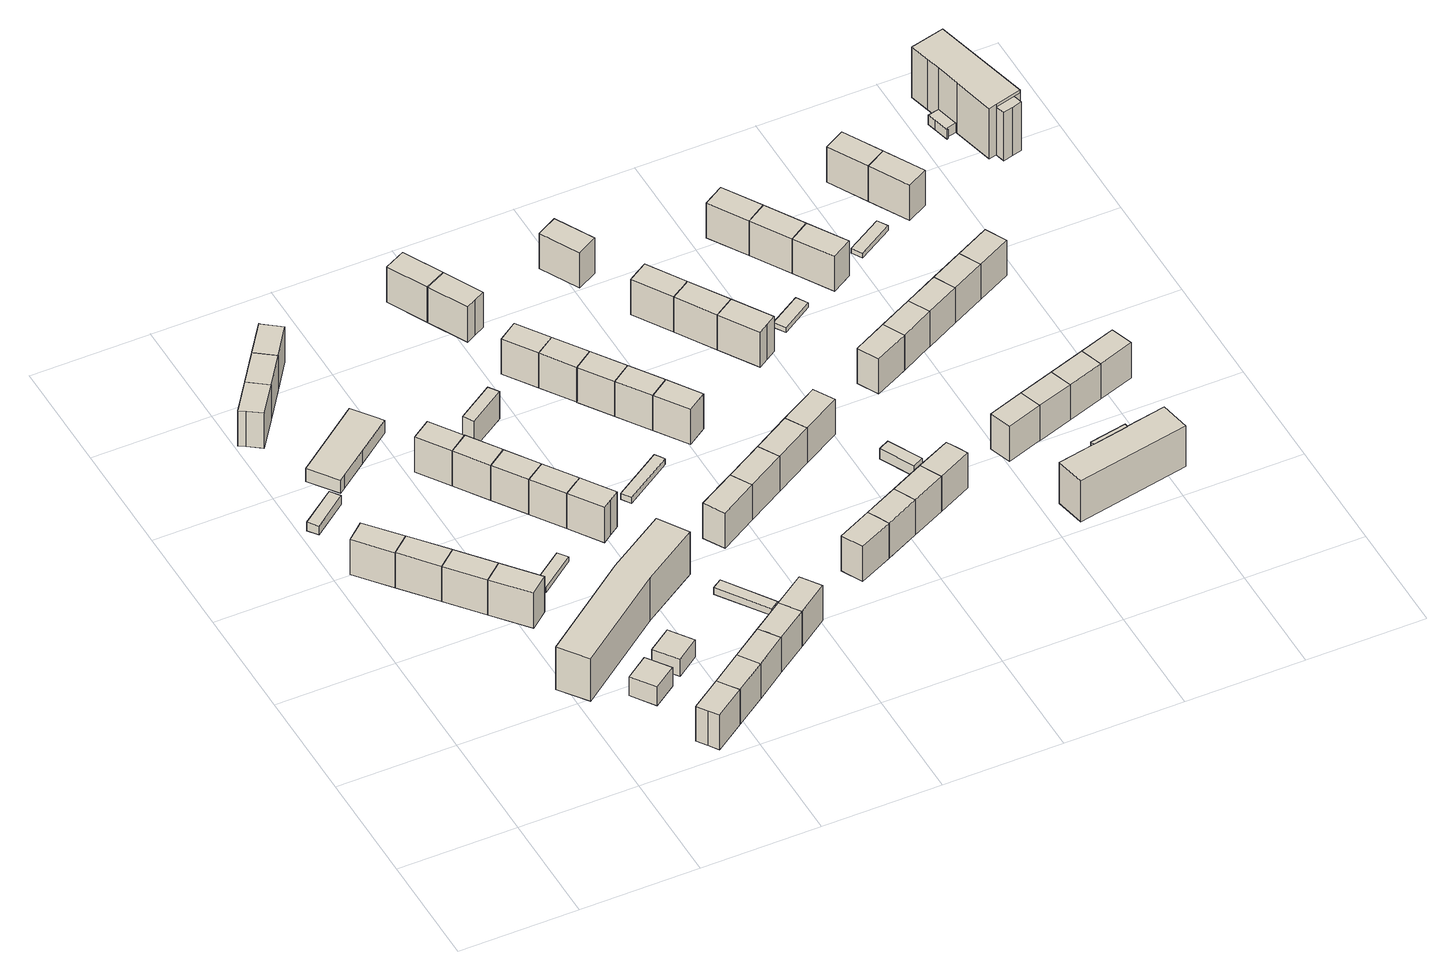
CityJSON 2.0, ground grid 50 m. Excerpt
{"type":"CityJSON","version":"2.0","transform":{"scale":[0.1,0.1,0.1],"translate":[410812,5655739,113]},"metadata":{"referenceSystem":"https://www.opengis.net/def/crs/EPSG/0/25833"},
"CityObjects":{
"building1":{"type":"Building","attributes":{"Dachtyp_tdc":"tdcGableRoof","Gemeindeschluessel":14612000,"Dachneigung":37.13,"QualitaetDacherkennung":77,"Geometrietyp2DReferenz":"3000","measuredHeight":19.55,"function":"31001_9998","roofType":"3100"},"geometry":[{"type":"Solid","lod":"1","boundaries":[[[[0,1,2,3]],[[4,5,6,7]],[[3,5,4,0]],[[2,6,5,3]],[[1,7,6,2]],[[0,4,7,1]]]]}]},
"building2":{"type":"Building","attributes":{"Dachtyp_tdc":"tdcGableRoof","Gemeindeschluessel":14612000,"Dachneigung":52.35,"QualitaetDacherkennung":3,"Geometrietyp2DReferenz":"3000","measuredHeight":6.33,"function":"31001_2463","roofType":"3100"},"geometry":[{"type":"Solid","lod":"1","boundaries":[[[[8,9,10,11]],[[12,13,14,15]],[[11,13,12,8]],[[10,14,13,11]],[[9,15,14,10]],[[8,12,15,9]]]]}]},
"building3":{"type":"Building","attributes":{"Dachtyp_tdc":"tdcGableRoof","Gemeindeschluessel":14612000,"Dachneigung":36.98,"QualitaetDacherkennung":80,"Geometrietyp2DReferenz":"3000","measuredHeight":19.54,"function":"31001_9998","roofType":"3100"},"geometry":[{"type":"Solid","lod":"1","boundaries":[[[[16,17,18,19]],[[5,20,21,6]],[[19,20,5,16]],[[18,21,20,19]],[[17,6,21,18]],[[16,5,6,17]]]]}]},
"building4":{"type":"Building","attributes":{"Dachtyp_tdc":"tdcGableRoof","Gemeindeschluessel":14612000,"Dachneigung":36.96,"QualitaetDacherkennung":81,"Geometrietyp2DReferenz":"3000","measuredHeight":19.48,"function":"31001_9998","roofType":"3100"},"geometry":[{"type":"Solid","lod":"1","boundaries":[[[[22,23,19,18]],[[24,21,20,25]],[[18,21,24,22]],[[19,20,21,18]],[[23,25,20,19]],[[22,24,25,23]]]]}]},
"building5":{"type":"Building","attributes":{"Dachtyp_tdc":"tdcFreeFormRoof","Gemeindeschluessel":14612000,"Dachneigung":37.53,"QualitaetDacherkennung":76,"Geometrietyp2DReferenz":"3000","measuredHeight":19.54,"function":"31001_9998","roofType":"5000"},"geometry":[{"type":"Solid","lod":"1","boundaries":[[[[26,27,28,29,30]],[[31,32,33,34,35]],[[30,32,31,26]],[[29,33,32,30]],[[28,34,33,29]],[[27,35,34,28]],[[26,31,35,27]]]]}]},
"building6":{"type":"Building","attributes":{"Dachtyp_tdc":"tdcGableRoof","Gemeindeschluessel":14612000,"Dachneigung":36.91,"QualitaetDacherkennung":77,"Geometrietyp2DReferenz":"3000","measuredHeight":19.53,"function":"31001_9998","roofType":"3100"},"geometry":[{"type":"Solid","lod":"1","boundaries":[[[[23,22,36,37]],[[25,38,39,24]],[[37,38,25,23]],[[36,39,38,37]],[[22,24,39,36]],[[23,25,24,22]]]]}]},
"building7":{"type":"Building","attributes":{"Dachtyp_tdc":"tdcPolyFlatRoof","Gemeindeschluessel":14612000,"Dachneigung":0,"QualitaetDacherkennung":41,"Geometrietyp2DReferenz":"3000","measuredHeight":9.38,"function":"31001_9998","roofType":"1000"},"geometry":[{"type":"Solid","lod":"1","boundaries":[[[[40,41,42,43]],[[44,45,46,47]],[[43,45,44,40]],[[42,46,45,43]],[[41,47,46,42]],[[40,44,47,41]]]]}]},
"building8":{"type":"Building","attributes":{"Dachtyp_tdc":"tdcFreeFormRoof","Gemeindeschluessel":14612000,"Dachneigung":36.93,"QualitaetDacherkennung":65,"Geometrietyp2DReferenz":"3000","measuredHeight":19.46,"function":"31001_9998","roofType":"5000"},"geometry":[{"type":"Solid","lod":"1","boundaries":[[[[48,49,50,51,52,53]],[[54,55,56,57,58,59]],[[53,55,54,48]],[[52,56,55,53]],[[51,57,56,52]],[[50,58,57,51]],[[49,59,58,50]],[[48,54,59,49]]]]}]},
"building9":{"type":"Building","attributes":{"Dachtyp_tdc":"tdcGableRoof","Gemeindeschluessel":14612000,"Dachneigung":37.36,"QualitaetDacherkennung":77,"Geometrietyp2DReferenz":"3000","measuredHeight":19.52,"function":"31001_9998","roofType":"3100"},"geometry":[{"type":"Solid","lod":"1","boundaries":[[[[28,27,60,61]],[[34,62,63,35]],[[61,62,34,28]],[[60,63,62,61]],[[27,35,63,60]],[[28,34,35,27]]]]}]},
"building10":{"type":"Building","attributes":{"Dachtyp_tdc":"tdcPolyFlatRoof","Gemeindeschluessel":14612000,"Dachneigung":0,"QualitaetDacherkennung":58,"Geometrietyp2DReferenz":"3000","measuredHeight":6.45,"function":"31001_9998","roofType":"1000"},"geometry":[{"type":"Solid","lod":"1","boundaries":[[[[64,65,66,67,68,69,70]],[[71,72,73,74,75,76,77]],[[70,72,71,64]],[[69,73,72,70]],[[68,74,73,69]],[[67,75,74,68]],[[66,76,75,67]],[[65,77,76,66]],[[64,71,77,65]]]]}]},
"building11":{"type":"Building","attributes":{"Dachtyp_tdc":"tdcPolyFlatRoof","Gemeindeschluessel":14612000,"Dachneigung":0,"QualitaetDacherkennung":62,"Geometrietyp2DReferenz":"3000","measuredHeight":21.21,"function":"31001_9998","roofType":"1000"},"geometry":[{"type":"Solid","lod":"1","boundaries":[[[[78,79,80,81,82,83]],[[84,85,86,87,88,89]],[[83,85,84,78]],[[82,86,85,83]],[[81,87,86,82]],[[80,88,87,81]],[[79,89,88,80]],[[78,84,89,79]]]]}]},
"building12":{"type":"Building","attributes":{"Dachtyp_tdc":"tdcFreeFormRoof","Gemeindeschluessel":14612000,"Dachneigung":37.12,"QualitaetDacherkennung":77,"Geometrietyp2DReferenz":"3000","measuredHeight":19.5,"function":"31001_9998","roofType":"5000"},"geometry":[{"type":"Solid","lod":"1","boundaries":[[[[61,60,90,91,92]],[[62,93,94,95,63]],[[92,93,62,61]],[[91,94,93,92]],[[90,95,94,91]],[[60,63,95,90]],[[61,62,63,60]]]]}]},
"building13":{"type":"Building","attributes":{"Dachtyp_tdc":"tdcHipAndGableRoof","Gemeindeschluessel":14612000,"Dachneigung":68.01,"QualitaetDacherkennung":11,"Geometrietyp2DReferenz":"3000","measuredHeight":4.58,"function":"31001_2463","roofType":"5000"},"geometry":[{"type":"Solid","lod":"1","boundaries":[[[[96,97,98,99]],[[100,101,102,103]],[[99,101,100,96]],[[98,102,101,99]],[[97,103,102,98]],[[96,100,103,97]]]]}]},
"building14":{"type":"Building","attributes":{"Dachtyp_tdc":"tdcFreeFormRoof","Gemeindeschluessel":14612000,"Dachneigung":37.29,"QualitaetDacherkennung":72,"Geometrietyp2DReferenz":"3000","measuredHeight":19.49,"function":"31001_9998","roofType":"5000"},"geometry":[{"type":"Solid","lod":"1","boundaries":[[[[53,52,51,104,105,106]],[[107,108,109,110,111,112]],[[106,108,107,53]],[[105,109,108,106]],[[104,110,109,105]],[[51,111,110,104]],[[52,112,111,51]],[[53,107,112,52]]]]}]},
"building15":{"type":"Building","attributes":{"Dachtyp_tdc":"tdcCutGableRoof","Gemeindeschluessel":14612000,"Dachneigung":0.644,"QualitaetDacherkennung":45,"Geometrietyp2DReferenz":"3000","measuredHeight":9.47,"function":"31001_9998","roofType":"9999"},"geometry":[{"type":"Solid","lod":"1","boundaries":[[[[113,114,115,116]],[[117,118,119,120]],[[116,118,117,113]],[[115,119,118,116]],[[114,120,119,115]],[[113,117,120,114]]]]}]},
"building16":{"type":"Building","attributes":{"Dachtyp_tdc":"tdcGableRoof","Gemeindeschluessel":14612000,"Dachneigung":36.56,"QualitaetDacherkennung":78,"Geometrietyp2DReferenz":"3000","measuredHeight":19.4,"function":"31001_9998","roofType":"3100"},"geometry":[{"type":"Solid","lod":"1","boundaries":[[[[121,122,123,124]],[[125,126,127,128]],[[124,126,125,121]],[[123,127,126,124]],[[122,128,127,123]],[[121,125,128,122]]]]}]},
"building17":{"type":"Building","attributes":{"Dachtyp_tdc":"tdcGableRoof","Gemeindeschluessel":14612000,"Dachneigung":36.56,"QualitaetDacherkennung":82,"Geometrietyp2DReferenz":"3000","measuredHeight":19.43,"function":"31001_9998","roofType":"3100"},"geometry":[{"type":"Solid","lod":"1","boundaries":[[[[129,130,131,132]],[[133,127,126,134]],[[132,127,133,129]],[[131,126,127,132]],[[130,134,126,131]],[[129,133,134,130]]]]}]},
"building18":{"type":"Building","attributes":{"Dachtyp_tdc":"tdcFreeFormRoof","Gemeindeschluessel":14612000,"Dachneigung":37.07,"QualitaetDacherkennung":71,"Geometrietyp2DReferenz":"3000","measuredHeight":19.51,"function":"31001_9998","roofType":"5000"},"geometry":[{"type":"Solid","lod":"1","boundaries":[[[[106,105,104,135,136,137]],[[108,138,139,140,110,109]],[[137,138,108,106]],[[136,139,138,137]],[[135,140,139,136]],[[104,110,140,135]],[[105,109,110,104]],[[106,108,109,105]]]]}]},
"building19":{"type":"Building","attributes":{"Dachtyp_tdc":"tdcGableRoof","Gemeindeschluessel":14612000,"Dachneigung":36.52,"QualitaetDacherkennung":82,"Geometrietyp2DReferenz":"3000","measuredHeight":19.41,"function":"31001_9998","roofType":"3100"},"geometry":[{"type":"Solid","lod":"1","boundaries":[[[[141,142,143,144]],[[134,145,146,133]],[[144,145,134,141]],[[143,146,145,144]],[[142,133,146,143]],[[141,134,133,142]]]]}]},
"building20":{"type":"Building","attributes":{"Dachtyp_tdc":"tdcFreeFormRoof","Gemeindeschluessel":14612000,"Dachneigung":36.38,"QualitaetDacherkennung":82,"Geometrietyp2DReferenz":"3000","measuredHeight":19.41,"function":"31001_9998","roofType":"5000"},"geometry":[{"type":"Solid","lod":"1","boundaries":[[[[143,147,148,149,144]],[[150,151,152,153,154]],[[144,151,150,143]],[[149,152,151,144]],[[148,153,152,149]],[[147,154,153,148]],[[143,150,154,147]]]]}]},
"building21":{"type":"Building","attributes":{"Dachtyp_tdc":"tdcFreeFormRoof","Gemeindeschluessel":14612000,"Dachneigung":36.28,"QualitaetDacherkennung":77,"Geometrietyp2DReferenz":"3000","measuredHeight":19.39,"function":"31001_9998","roofType":"5000"},"geometry":[{"type":"Solid","lod":"1","boundaries":[[[[147,155,156,157,149,148]],[[154,153,152,158,159,160]],[[148,153,154,147]],[[149,152,153,148]],[[157,158,152,149]],[[156,159,158,157]],[[155,160,159,156]],[[147,154,160,155]]]]}]},
"building22":{"type":"Building","attributes":{"Dachtyp_tdc":"tdcGableRoof","Gemeindeschluessel":14612000,"Dachneigung":36.97,"QualitaetDacherkennung":70,"Geometrietyp2DReferenz":"3000","measuredHeight":19.5,"function":"31001_9998","roofType":"3100"},"geometry":[{"type":"Solid","lod":"1","boundaries":[[[[135,161,162,163,164,137,165,136]],[[140,139,166,138,167,168,169,170]],[[136,139,140,135]],[[165,166,139,136]],[[137,138,166,165]],[[164,167,138,137]],[[163,168,167,164]],[[162,169,168,163]],[[161,170,169,162]],[[135,140,170,161]]]]}]},
"building23":{"type":"Building","attributes":{"Dachtyp_tdc":"tdcFreeFormRoof","Gemeindeschluessel":14612000,"Dachneigung":65.25,"QualitaetDacherkennung":7,"Geometrietyp2DReferenz":"3000","measuredHeight":16.41,"function":"31001_2463","roofType":"5000"},"geometry":[{"type":"Solid","lod":"1","boundaries":[[[[171,172,173,174]],[[175,176,177,178]],[[174,176,175,171]],[[173,177,176,174]],[[172,178,177,173]],[[171,175,178,172]]]]}]},
"building24":{"type":"Building","attributes":{"Dachtyp_tdc":"tdcGableRoof","Gemeindeschluessel":14612000,"Dachneigung":29.36,"QualitaetDacherkennung":58,"Geometrietyp2DReferenz":"3000","measuredHeight":4.06,"function":"31001_2463","roofType":"3100"},"geometry":[{"type":"Solid","lod":"1","boundaries":[[[[179,180,181,182,183]],[[184,185,186,187,188]],[[183,185,184,179]],[[182,186,185,183]],[[181,187,186,182]],[[180,188,187,181]],[[179,184,188,180]]]]}]},
"building25":{"type":"Building","attributes":{"Dachtyp_tdc":"tdcFreeFormRoof","Gemeindeschluessel":14612000,"Dachneigung":37.1,"QualitaetDacherkennung":67,"Geometrietyp2DReferenz":"3000","measuredHeight":19.5,"function":"31001_9998","roofType":"5000"},"geometry":[{"type":"Solid","lod":"1","boundaries":[[[[161,189,190,164,162]],[[170,169,167,191,192]],[[162,169,170,161]],[[164,167,169,162]],[[190,191,167,164]],[[189,192,191,190]],[[161,170,192,189]]]]}]},
"building26":{"type":"Building","attributes":{"Dachtyp_tdc":"tdcGableRoof","Gemeindeschluessel":14612000,"Dachneigung":29.06,"QualitaetDacherkennung":64,"Geometrietyp2DReferenz":"3000","measuredHeight":3.67,"function":"31001_2463","roofType":"3100"},"geometry":[{"type":"Solid","lod":"1","boundaries":[[[[193,194,195,196,197]],[[198,199,200,201,202]],[[197,199,198,193]],[[196,200,199,197]],[[195,201,200,196]],[[194,202,201,195]],[[193,198,202,194]]]]}]},
"building27":{"type":"Building","attributes":{"Dachtyp_tdc":"tdcGableRoof","Gemeindeschluessel":14612000,"Dachneigung":36.94,"QualitaetDacherkennung":73,"Geometrietyp2DReferenz":"3000","measuredHeight":19.49,"function":"31001_9998","roofType":"3100"},"geometry":[{"type":"Solid","lod":"1","boundaries":[[[[203,204,205,206]],[[207,208,209,210]],[[206,208,207,203]],[[205,209,208,206]],[[204,210,209,205]],[[203,207,210,204]]]]}]},
"building28":{"type":"Building","attributes":{"Dachtyp_tdc":"tdcGableRoof","Gemeindeschluessel":14612000,"Dachneigung":37.15,"QualitaetDacherkennung":89,"Geometrietyp2DReferenz":"3000","measuredHeight":19.52,"function":"31001_9998","roofType":"3100"},"geometry":[{"type":"Solid","lod":"1","boundaries":[[[[211,212,213,214]],[[215,216,217,218]],[[214,216,215,211]],[[213,217,216,214]],[[212,218,217,213]],[[211,215,218,212]]]]}]},
"building29":{"type":"Building","attributes":{"Dachtyp_tdc":"tdcFreeFormRoof","Gemeindeschluessel":14612000,"Dachneigung":36.99,"QualitaetDacherkennung":80,"Geometrietyp2DReferenz":"3000","measuredHeight":19.5,"function":"31001_9998","roofType":"5000"},"geometry":[{"type":"Solid","lod":"1","boundaries":[[[[211,219,220,221,212]],[[215,218,222,223,224]],[[212,218,215,211]],[[221,222,218,212]],[[220,223,222,221]],[[219,224,223,220]],[[211,215,224,219]]]]}]},
"building30":{"type":"Building","attributes":{"Dachtyp_tdc":"tdcGableRoof","Gemeindeschluessel":14612000,"Dachneigung":36.52,"QualitaetDacherkennung":78,"Geometrietyp2DReferenz":"3000","measuredHeight":19.39,"function":"31001_9998","roofType":"3100"},"geometry":[{"type":"Solid","lod":"1","boundaries":[[[[225,226,227,228]],[[229,230,231,232]],[[228,230,229,225]],[[227,231,230,228]],[[226,232,231,227]],[[225,229,232,226]]]]}]},
"building31":{"type":"Building","attributes":{"Dachtyp_tdc":"tdcGableRoof","Gemeindeschluessel":14612000,"Dachneigung":36.52,"QualitaetDacherkennung":82,"Geometrietyp2DReferenz":"3000","measuredHeight":19.39,"function":"31001_9998","roofType":"3100"},"geometry":[{"type":"Solid","lod":"1","boundaries":[[[[226,225,233,234]],[[232,235,236,229]],[[234,235,232,226]],[[233,236,235,234]],[[225,229,236,233]],[[226,232,229,225]]]]}]},
"building32":{"type":"Building","attributes":{"Dachtyp_tdc":"tdcGableRoof","Gemeindeschluessel":14612000,"Dachneigung":36.52,"QualitaetDacherkennung":82,"Geometrietyp2DReferenz":"3000","measuredHeight":19.4,"function":"31001_9998","roofType":"3100"},"geometry":[{"type":"Solid","lod":"1","boundaries":[[[[237,238,234,233]],[[239,240,241,242]],[[233,240,239,237]],[[234,241,240,233]],[[238,242,241,234]],[[237,239,242,238]]]]}]},
"building33":{"type":"Building","attributes":{"Dachtyp_tdc":"tdcGableRoof","Gemeindeschluessel":14612000,"Dachneigung":37.21,"QualitaetDacherkennung":72,"Geometrietyp2DReferenz":"3000","measuredHeight":19.51,"function":"31001_9998","roofType":"3100"},"geometry":[{"type":"Solid","lod":"1","boundaries":[[[[206,205,243,244]],[[208,245,246,209]],[[244,245,208,206]],[[243,246,245,244]],[[205,209,246,243]],[[206,208,209,205]]]]}]},
"building34":{"type":"Building","attributes":{"Dachtyp_tdc":"tdcGableRoof","Gemeindeschluessel":14612000,"Dachneigung":36.55,"QualitaetDacherkennung":82,"Geometrietyp2DReferenz":"3000","measuredHeight":19.41,"function":"31001_9998","roofType":"3100"},"geometry":[{"type":"Solid","lod":"1","boundaries":[[[[247,248,238,237]],[[249,239,242,250]],[[237,239,249,247]],[[238,242,239,237]],[[248,250,242,238]],[[247,249,250,248]]]]}]},
"building35":{"type":"Building","attributes":{"Dachtyp_tdc":"tdcFreeFormRoof","Gemeindeschluessel":14612000,"Dachneigung":36.94,"QualitaetDacherkennung":72,"Geometrietyp2DReferenz":"3000","measuredHeight":19.45,"function":"31001_9998","roofType":"5000"},"geometry":[{"type":"Solid","lod":"1","boundaries":[[[[251,252,253,254,255]],[[256,257,258,259,260]],[[255,257,256,251]],[[254,258,257,255]],[[253,259,258,254]],[[252,260,259,253]],[[251,256,260,252]]]]}]},
"building36":{"type":"Building","attributes":{"Dachtyp_tdc":"tdcGableRoof","Gemeindeschluessel":14612000,"Dachneigung":36.5,"QualitaetDacherkennung":76,"Geometrietyp2DReferenz":"3000","measuredHeight":19.4,"function":"31001_9998","roofType":"3100"},"geometry":[{"type":"Solid","lod":"1","boundaries":[[[[248,247,261,262]],[[263,264,265,266]],[[262,264,263,248]],[[261,265,264,262]],[[247,266,265,261]],[[248,263,266,247]]]]}]},
"building37":{"type":"Building","attributes":{"Dachtyp_tdc":"tdcGableRoof","Gemeindeschluessel":14612000,"Dachneigung":37.01,"QualitaetDacherkennung":72,"Geometrietyp2DReferenz":"3000","measuredHeight":19.42,"function":"31001_9998","roofType":"3100"},"geometry":[{"type":"Solid","lod":"1","boundaries":[[[[244,243,267,268]],[[269,270,271,272]],[[268,270,269,244]],[[267,271,270,268]],[[243,272,271,267]],[[244,269,272,243]]]]}]},
"building38":{"type":"Building","attributes":{"Dachtyp_tdc":"tdcGableRoof","Gemeindeschluessel":14612000,"Dachneigung":37.12,"QualitaetDacherkennung":72,"Geometrietyp2DReferenz":"3000","measuredHeight":19.49,"function":"31001_9998","roofType":"3100"},"geometry":[{"type":"Solid","lod":"1","boundaries":[[[[273,255,274,275,276,252,251]],[[277,256,260,278,279,280,257]],[[251,256,277,273]],[[252,260,256,251]],[[276,278,260,252]],[[275,279,278,276]],[[274,280,279,275]],[[255,257,280,274]],[[273,277,257,255]]]]}]},
"building39":{"type":"Building","attributes":{"Dachtyp_tdc":"tdcGableRoof","Gemeindeschluessel":14612000,"Dachneigung":37,"QualitaetDacherkennung":71,"Geometrietyp2DReferenz":"3000","measuredHeight":19.42,"function":"31001_9998","roofType":"3100"},"geometry":[{"type":"Solid","lod":"1","boundaries":[[[[281,282,283,284,285]],[[286,287,288,271,270]],[[285,287,286,281]],[[284,288,287,285]],[[283,271,288,284]],[[282,270,271,283]],[[281,286,270,282]]]]}]},
"building40":{"type":"Building","attributes":{"Dachtyp_tdc":"tdcGableRoof","Gemeindeschluessel":14612000,"Dachneigung":36.98,"QualitaetDacherkennung":81,"Geometrietyp2DReferenz":"3000","measuredHeight":19.51,"function":"31001_9998","roofType":"3100"},"geometry":[{"type":"Solid","lod":"1","boundaries":[[[[289,290,291,292]],[[293,294,295,296]],[[292,294,293,289]],[[291,295,294,292]],[[290,296,295,291]],[[289,293,296,290]]]]}]},
"building41":{"type":"Building","attributes":{"Dachtyp_tdc":"tdcFreeFormRoof","Gemeindeschluessel":14612000,"Dachneigung":37.35,"QualitaetDacherkennung":73,"Geometrietyp2DReferenz":"3000","measuredHeight":19.51,"function":"31001_9998","roofType":"5000"},"geometry":[{"type":"Solid","lod":"1","boundaries":[[[[276,275,274,297,298,299]],[[278,300,301,302,280,279]],[[299,300,278,276]],[[298,301,300,299]],[[297,302,301,298]],[[274,280,302,297]],[[275,279,280,274]],[[276,278,279,275]]]]}]},
"building42":{"type":"Building","attributes":{"Dachtyp_tdc":"tdcGableRoof","Gemeindeschluessel":14612000,"Dachneigung":36.82,"QualitaetDacherkennung":81,"Geometrietyp2DReferenz":"3000","measuredHeight":19.51,"function":"31001_9998","roofType":"3100"},"geometry":[{"type":"Solid","lod":"1","boundaries":[[[[303,304,305,306,307,308,309]],[[310,311,312,313,314,315,316]],[[309,311,310,303]],[[308,312,311,309]],[[307,313,312,308]],[[306,314,313,307]],[[305,315,314,306]],[[304,316,315,305]],[[303,310,316,304]]]]}]},
"building43":{"type":"Building","attributes":{"Dachtyp_tdc":"tdcFreeFormRoof","Gemeindeschluessel":14612000,"Dachneigung":37.26,"QualitaetDacherkennung":84,"Geometrietyp2DReferenz":"3000","measuredHeight":19.53,"function":"31001_9998","roofType":"5000"},"geometry":[{"type":"Solid","lod":"1","boundaries":[[[[308,307,305,317,318,319]],[[312,320,321,322,315,313]],[[319,320,312,308]],[[318,321,320,319]],[[317,322,321,318]],[[305,315,322,317]],[[307,313,315,305]],[[308,312,313,307]]]]}]},
"building44":{"type":"Building","attributes":{"Dachtyp_tdc":"tdcFreeFormRoof","Gemeindeschluessel":14612000,"Dachneigung":37.37,"QualitaetDacherkennung":70,"Geometrietyp2DReferenz":"3000","measuredHeight":19.5,"function":"31001_9998","roofType":"5000"},"geometry":[{"type":"Solid","lod":"1","boundaries":[[[[297,323,324,325,299,298]],[[302,301,300,326,327,328]],[[298,301,302,297]],[[299,300,301,298]],[[325,326,300,299]],[[324,327,326,325]],[[323,328,327,324]],[[297,302,328,323]]]]}]},
"building45":{"type":"Building","attributes":{"Dachtyp_tdc":"tdcHipAndGableRoof","Gemeindeschluessel":14612000,"Dachneigung":67.12,"QualitaetDacherkennung":7,"Geometrietyp2DReferenz":"3000","measuredHeight":8.66,"function":"31001_2463","roofType":"5000"},"geometry":[{"type":"Solid","lod":"1","boundaries":[[[[329,330,331,332]],[[333,334,335,336]],[[332,334,333,329]],[[331,335,334,332]],[[330,336,335,331]],[[329,333,336,330]]]]}]},
"building46":{"type":"Building","attributes":{"Dachtyp_tdc":"tdcFreeFormRoof","Gemeindeschluessel":14612000,"Dachneigung":37.16,"QualitaetDacherkennung":77,"Geometrietyp2DReferenz":"3000","measuredHeight":19.5,"function":"31001_9998","roofType":"5000"},"geometry":[{"type":"Solid","lod":"1","boundaries":[[[[317,337,338,339,319,318]],[[322,321,320,340,341,342]],[[318,321,322,317]],[[319,320,321,318]],[[339,340,320,319]],[[338,341,340,339]],[[337,342,341,338]],[[317,322,342,337]]]]}]},
"building47":{"type":"Building","attributes":{"Dachtyp_tdc":"tdcPolyFlatRoof","Gemeindeschluessel":14612000,"Dachneigung":0,"QualitaetDacherkennung":69,"Geometrietyp2DReferenz":"3000","measuredHeight":2.3,"function":"31001_2463","roofType":"1000"},"geometry":[{"type":"Solid","lod":"1","boundaries":[[[[343,344,345,346]],[[347,348,349,350]],[[346,348,347,343]],[[345,349,348,346]],[[344,350,349,345]],[[343,347,350,344]]]]}]},
"building48":{"type":"Building","attributes":{"Dachtyp_tdc":"tdcGableRoof","Gemeindeschluessel":14612000,"Dachneigung":36.79,"QualitaetDacherkennung":71,"Geometrietyp2DReferenz":"3000","measuredHeight":19.42,"function":"31001_9998","roofType":"3100"},"geometry":[{"type":"Solid","lod":"1","boundaries":[[[[351,352,353,354]],[[355,356,357,358]],[[354,356,355,351]],[[353,357,356,354]],[[352,358,357,353]],[[351,355,358,352]]]]}]},
"building49":{"type":"Building","attributes":{"Dachtyp_tdc":"tdcGableRoof","Gemeindeschluessel":14612000,"Dachneigung":37.24,"QualitaetDacherkennung":73,"Geometrietyp2DReferenz":"3000","measuredHeight":19.48,"function":"31001_9998","roofType":"3100"},"geometry":[{"type":"Solid","lod":"1","boundaries":[[[[359,360,361,362]],[[363,364,365,366]],[[362,364,363,359]],[[361,365,364,362]],[[360,366,365,361]],[[359,363,366,360]]]]}]},
"building50":{"type":"Building","attributes":{"Dachtyp_tdc":"tdcGableRoof","Gemeindeschluessel":14612000,"Dachneigung":37.28,"QualitaetDacherkennung":83,"Geometrietyp2DReferenz":"3000","measuredHeight":19.52,"function":"31001_9998","roofType":"3100"},"geometry":[{"type":"Solid","lod":"1","boundaries":[[[[367,368,369,370]],[[371,372,373,374]],[[370,372,371,367]],[[369,373,372,370]],[[368,374,373,369]],[[367,371,374,368]]]]}]},
"building51":{"type":"Building","attributes":{"Dachtyp_tdc":"tdcGableRoof","Gemeindeschluessel":14612000,"Dachneigung":36.43,"QualitaetDacherkennung":72,"Geometrietyp2DReferenz":"3000","measuredHeight":19.45,"function":"31001_9998","roofType":"3100"},"geometry":[{"type":"Solid","lod":"1","boundaries":[[[[375,376,354,353]],[[377,357,356,378]],[[353,357,377,375]],[[354,356,357,353]],[[376,378,356,354]],[[375,377,378,376]]]]}]},
"building52":{"type":"Building","attributes":{"Dachtyp_tdc":"tdcGableRoof","Gemeindeschluessel":14612000,"Dachneigung":37.32,"QualitaetDacherkennung":85,"Geometrietyp2DReferenz":"3000","measuredHeight":19.52,"function":"31001_9998","roofType":"3100"},"geometry":[{"type":"Solid","lod":"1","boundaries":[[[[370,369,379,380]],[[372,381,382,373]],[[380,381,372,370]],[[379,382,381,380]],[[369,373,382,379]],[[370,372,373,369]]]]}]},
"building53":{"type":"Building","attributes":{"Dachtyp_tdc":"tdcGableRoof","Gemeindeschluessel":14612000,"Dachneigung":37.43,"QualitaetDacherkennung":79,"Geometrietyp2DReferenz":"3000","measuredHeight":19.51,"function":"31001_9998","roofType":"3100"},"geometry":[{"type":"Solid","lod":"1","boundaries":[[[[380,379,383,384]],[[381,385,386,382]],[[384,385,381,380]],[[383,386,385,384]],[[379,382,386,383]],[[380,381,382,379]]]]}]},
"building54":{"type":"Building","attributes":{"Gemeindeschluessel":14612000,"Geometrietyp2DReferenz":"3000","function":"31001_9998","roofType":"9999"},"children":["building54-1","building54-2"]},
"building54-1":{"type":"BuildingPart","attributes":{"Dachtyp_tdc":"tdcPolyFlatRoof","Dachneigung":0,"QualitaetDacherkennung":25,"Geometrietyp2DReferenz":"3000","measuredHeight":20.47,"roofType":"1000"},"parents":["building54"],"geometry":[{"type":"Solid","lod":"1","boundaries":[[[[387,388,389,390,391]],[[392,393,394,395,396]],[[391,393,392,387]],[[390,394,393,391]],[[389,395,394,390]],[[388,396,395,389]],[[387,392,396,388]]]]}]},
"building54-2":{"type":"BuildingPart","attributes":{"Dachtyp_tdc":"tdcPolyFlatRoof","Dachneigung":0,"QualitaetDacherkennung":76,"Geometrietyp2DReferenz":"3000","measuredHeight":20.59,"roofType":"1000"},"parents":["building54"],"geometry":[{"type":"Solid","lod":"1","boundaries":[[[[397,398,399,400,401,402,403]],[[396,395,404,405,406,407,392]],[[403,395,396,397]],[[402,404,395,403]],[[401,405,404,402]],[[400,406,405,401]],[[399,407,406,400]],[[398,392,407,399]],[[397,396,392,398]]]]}]},
"building55":{"type":"Building","attributes":{"Dachtyp_tdc":"tdcGableRoof","Gemeindeschluessel":14612000,"Dachneigung":37.35,"QualitaetDacherkennung":72,"Geometrietyp2DReferenz":"3000","measuredHeight":19.57,"function":"31001_9998","roofType":"3100"},"geometry":[{"type":"Solid","lod":"1","boundaries":[[[[362,361,408,409]],[[410,411,412,413]],[[409,411,410,362]],[[408,412,411,409]],[[361,413,412,408]],[[362,410,413,361]]]]}]},
"building56":{"type":"Building","attributes":{"Dachtyp_tdc":"tdcGableRoof","Gemeindeschluessel":14612000,"Dachneigung":36.52,"QualitaetDacherkennung":73,"Geometrietyp2DReferenz":"3000","measuredHeight":19.48,"function":"31001_9998","roofType":"3100"},"geometry":[{"type":"Solid","lod":"1","boundaries":[[[[376,375,414,415]],[[416,417,418,419]],[[415,417,416,376]],[[414,418,417,415]],[[375,419,418,414]],[[376,416,419,375]]]]}]},
"building57":{"type":"Building","attributes":{"Dachtyp_tdc":"tdcGableRoof","Gemeindeschluessel":14612000,"Dachneigung":37.24,"QualitaetDacherkennung":72,"Geometrietyp2DReferenz":"3000","measuredHeight":19.53,"function":"31001_9998","roofType":"3100"},"geometry":[{"type":"Solid","lod":"1","boundaries":[[[[409,408,420,421]],[[411,422,423,412]],[[421,422,411,409]],[[420,423,422,421]],[[408,412,423,420]],[[409,411,412,408]]]]}]},
"building58":{"type":"Building","attributes":{"Dachtyp_tdc":"tdcGableRoof","Gemeindeschluessel":14612000,"Dachneigung":36.76,"QualitaetDacherkennung":72,"Geometrietyp2DReferenz":"3000","measuredHeight":19.51,"function":"31001_9998","roofType":"3100"},"geometry":[{"type":"Solid","lod":"1","boundaries":[[[[415,414,424,425]],[[417,426,427,418]],[[425,426,417,415]],[[424,427,426,425]],[[414,418,427,424]],[[415,417,418,414]]]]}]},
"building59":{"type":"Building","attributes":{"Dachtyp_tdc":"tdcPolyFlatRoof","Gemeindeschluessel":14612000,"Dachneigung":0,"QualitaetDacherkennung":59,"Geometrietyp2DReferenz":"3000","measuredHeight":2.38,"function":"31001_2463","roofType":"1000"},"geometry":[{"type":"Solid","lod":"1","boundaries":[[[[428,429,430,431]],[[432,433,434,435]],[[431,433,432,428]],[[430,434,433,431]],[[429,435,434,430]],[[428,432,435,429]]]]}]},
"building60":{"type":"Building","attributes":{"Dachtyp_tdc":"tdcGableRoof","Gemeindeschluessel":14612000,"Dachneigung":37.27,"QualitaetDacherkennung":72,"Geometrietyp2DReferenz":"3000","measuredHeight":19.46,"function":"31001_9998","roofType":"3100"},"geometry":[{"type":"Solid","lod":"1","boundaries":[[[[421,420,436,437]],[[438,439,440,441]],[[437,439,438,421]],[[436,440,439,437]],[[420,441,440,436]],[[421,438,441,420]]]]}]},
"building61":{"type":"Building","attributes":{"Dachtyp_tdc":"tdcGableRoof","Gemeindeschluessel":14612000,"Dachneigung":36.96,"QualitaetDacherkennung":71,"Geometrietyp2DReferenz":"3000","measuredHeight":19.49,"function":"31001_9998","roofType":"3100"},"geometry":[{"type":"Solid","lod":"1","boundaries":[[[[425,424,442,443]],[[444,445,446,447]],[[443,445,444,425]],[[442,446,445,443]],[[424,447,446,442]],[[425,444,447,424]]]]}]},
"building62":{"type":"Building","attributes":{"Dachtyp_tdc":"tdcGableRoof","Gemeindeschluessel":14612000,"Dachneigung":37.34,"QualitaetDacherkennung":87,"Geometrietyp2DReferenz":"3000","measuredHeight":19.57,"function":"31001_9998","roofType":"3100"},"geometry":[{"type":"Solid","lod":"1","boundaries":[[[[448,449,450,451]],[[452,453,454,455]],[[451,453,452,448]],[[450,454,453,451]],[[449,455,454,450]],[[448,452,455,449]]]]}]},
"building63":{"type":"Building","attributes":{"Dachtyp_tdc":"tdcGableRoof","Gemeindeschluessel":14612000,"Dachneigung":37.45,"QualitaetDacherkennung":78,"Geometrietyp2DReferenz":"3000","measuredHeight":19.59,"function":"31001_9998","roofType":"3100"},"geometry":[{"type":"Solid","lod":"1","boundaries":[[[[451,450,456,457]],[[453,458,459,454]],[[457,458,453,451]],[[456,459,458,457]],[[450,454,459,456]],[[451,453,454,450]]]]}]},
"building64":{"type":"Building","attributes":{"Gemeindeschluessel":14612000,"Geometrietyp2DReferenz":"3000","function":"31001_9998","roofType":"9999"},"children":["building64-1","building64-2","building64-3"]},
"building64-1":{"type":"BuildingPart","attributes":{"Dachtyp_tdc":"tdcPolyFlatRoof","Dachneigung":0,"QualitaetDacherkennung":47,"Geometrietyp2DReferenz":"3000","measuredHeight":25.34,"roofType":"1000"},"parents":["building64"],"geometry":[{"type":"Solid","lod":"1","boundaries":[[[[460,461,462,463,464,465,466,467]],[[468,469,470,471,472,473,474,475]],[[467,469,468,460]],[[466,470,469,467]],[[465,471,470,466]],[[464,472,471,465]],[[463,473,472,464]],[[462,474,473,463]],[[461,475,474,462]],[[460,468,475,461]]]]}]},
"building64-2":{"type":"BuildingPart","attributes":{"Dachtyp_tdc":"tdcGableRoof","Dachneigung":13.39,"QualitaetDacherkennung":19,"Geometrietyp2DReferenz":"3000","measuredHeight":5.56,"roofType":"3100"},"parents":["building64"],"geometry":[{"type":"Solid","lod":"1","boundaries":[[[[476,477,478,479,480,481,482,483,484]],[[485,470,486,487,488,489,490,491,471]],[[484,470,485,476]],[[483,486,470,484]],[[482,487,486,483]],[[481,488,487,482]],[[480,489,488,481]],[[479,490,489,480]],[[478,491,490,479]],[[477,471,491,478]],[[476,485,471,477]]]]}]},
"building64-3":{"type":"BuildingPart","attributes":{"Dachtyp_tdc":"tdcGableRoof","Dachneigung":10.11,"QualitaetDacherkennung":74,"Geometrietyp2DReferenz":"3000","measuredHeight":24.95,"roofType":"3100"},"parents":["building64"],"geometry":[{"type":"Solid","lod":"1","boundaries":[[[[492,493,494,495,496,497,498,499]],[[500,475,501,502,503,504,505,468]],[[499,475,500,492]],[[498,501,475,499]],[[497,502,501,498]],[[496,503,502,497]],[[495,504,503,496]],[[494,505,504,495]],[[493,468,505,494]],[[492,500,468,493]]]]}]}
},
"vertices":[
[127,1535,210],[52,1472,210],[168,1333,210],[244,1396,210],[127,1535,34],[244,1396,34],[168,1333,34],[52,1472,34],
[17,1755,78],[47,1715,78],[195,1826,78],[165,1867,78],[17,1755,35],[165,1867,35],[195,1826,35],[47,1715,35],
[244,1396,211],[168,1333,211],[288,1189,211],[364,1252,211],[364,1252,34],[288,1189,34],
[406,1047,211],[482,1110,211],[406,1047,34],[482,1110,34],
[82,2230,206],[174,2356,206],[93,2414,206],[0,2286,206],[27,2268,206],[82,2230,30],[27,2268,30],[0,2286,30],[93,2414,30],[174,2356,30],
[525,906,211],[600,968,211],[600,968,34],[525,906,34],
[840,398,125],[772,494,125],[674,425,125],[742,329,125],[840,398,31],[742,329,31],[674,425,31],[772,494,31],
[779,87,213],[808,45,213],[836,5,213],[965,94,213],[936,135,213],[908,176,213],[779,87,38],[908,176,38],[936,135,38],[965,94,38],[836,5,38],[808,45,38],
[268,2486,206],[188,2544,206],[188,2544,30],[268,2486,30],
[222,1883,97],[247,1902,97],[367,1992,97],[513,2101,97],[489,2133,97],[426,2217,97],[135,1998,97],[222,1883,32],[135,1998,32],[426,2217,32],[489,2133,32],[513,2101,32],[367,1992,32],[247,1902,32],
[847,880,237],[451,583,237],[538,467,237],[931,760,237],[1175,917,237],[1097,1039,237],[847,880,25],[1097,1039,25],[1175,917,25],[931,760,25],[538,467,25],[451,583,25],
[361,2614,206],[286,2669,206],[282,2673,206],[282,2673,30],[286,2669,30],[361,2614,30],
[625,1102,56],[655,1061,56],[804,1172,56],[774,1212,56],[625,1102,33],[774,1212,33],[804,1172,33],[655,1061,33],
[1096,185,213],[1068,226,213],[1039,268,213],[908,176,37],[1039,268,37],[1068,226,37],[1096,185,37],[965,94,37],[936,135,37],
[987,502,116],[919,598,116],[821,529,116],[889,433,116],[987,502,31],[889,433,31],[821,529,31],[919,598,31],
[597,1918,207],[516,1863,207],[605,1733,207],[686,1788,207],[597,1918,32],[686,1788,32],[605,1733,32],[516,1863,32],
[697,1599,208],[778,1655,208],[686,1788,208],[605,1733,208],[697,1599,32],[778,1655,32],
[1228,277,213],[1200,317,213],[1171,359,213],[1171,359,37],[1200,317,37],[1228,277,37],
[778,1655,207],[697,1599,207],[788,1468,207],[869,1523,207],[869,1523,32],[788,1468,32],
[878,1337,207],[919,1365,207],[959,1392,207],[788,1468,31],[869,1523,31],[959,1392,31],[919,1365,31],[878,1337,31],
[968,1206,207],[1007,1234,207],[1048,1262,207],[1048,1262,31],[1007,1234,31],[968,1206,31],
[1360,369,213],[1332,409,213],[1332,410,213],[1303,451,213],[1200,318,213],[1200,318,37],[1303,451,37],[1332,410,37],[1332,409,37],[1360,369,37],
[773,1882,164],[928,1984,164],[900,2025,164],[745,1924,164],[773,1882,27],[745,1924,27],[900,2025,27],[928,1984,27],
[1378,603,62],[1242,804,62],[1202,777,62],[1341,577,62],[1361,591,62],[1378,603,29],[1361,591,29],[1341,577,29],[1202,777,29],[1242,804,29],
[1492,460,213],[1435,542,213],[1435,542,37],[1492,460,37],
[1335,1525,57],[1130,1393,57],[1155,1355,57],[1360,1487,57],[1348,1506,57],[1335,1525,27],[1348,1506,27],[1360,1487,27],[1155,1355,27],[1130,1393,27],
[1304,1068,203],[1353,982,203],[1512,1074,203],[1463,1159,203],[1304,1068,27],[1463,1159,27],[1512,1074,27],[1353,982,27],
[930,2576,199],[1018,2620,199],[934,2786,199],[846,2742,199],[930,2576,22],[846,2742,22],[934,2786,22],[1018,2620,22],
[1013,2413,199],[1056,2435,199],[1101,2457,199],[1101,2457,22],[1056,2435,22],[1013,2413,22],
[1134,2072,199],[1215,2127,199],[1126,2257,199],[1045,2201,199],[1134,2072,24],[1045,2201,24],[1126,2257,24],[1215,2127,24],
[1225,1939,199],[1306,1995,199],[1306,1995,24],[1225,1939,24],
[1315,1808,199],[1396,1864,199],[1315,1808,23],[1225,1939,23],[1306,1995,23],[1396,1864,23],
[1672,1166,203],[1623,1251,203],[1623,1251,27],[1672,1166,27],
[1405,1676,199],[1487,1732,199],[1405,1676,23],[1487,1732,23],
[1846,709,201],[1825,752,201],[1681,682,201],[1724,594,201],[1868,663,201],[1846,709,25],[1868,663,25],[1724,594,25],[1681,682,25],[1825,752,25],
[1495,1545,199],[1576,1600,199],[1487,1732,24],[1576,1600,24],[1495,1545,24],[1405,1676,24],
[1832,1258,203],[1782,1343,203],[1623,1251,28],[1782,1343,28],[1832,1258,28],[1672,1166,28],
[1847,708,201],[2011,733,201],[1990,777,201],[1968,821,201],[1847,708,25],[1968,821,25],[1990,777,25],[2011,733,25],
[1942,1434,204],[1782,1343,204],[1832,1258,204],[1993,1350,204],[1944,1435,204],[1942,1434,28],[1944,1435,28],[1993,1350,28],
[1518,2703,192],[1432,2657,192],[1518,2496,192],[1604,2542,192],[1518,2703,15],[1604,2542,15],[1518,2496,15],[1432,2657,15],
[2155,802,201],[2133,847,201],[2111,891,201],[2111,891,25],[2133,847,25],[2155,802,25],
[1659,2303,196],[1618,2277,196],[1716,2121,196],[1757,2147,196],[1758,2147,196],[1800,2174,196],[1702,2330,196],[1659,2303,20],[1702,2330,20],[1800,2174,20],[1758,2147,20],[1757,2147,20],[1716,2121,20],[1618,2277,20],
[1816,1963,196],[1858,1989,196],[1900,2016,196],[1900,2016,20],[1858,1989,20],[1816,1963,20],
[2299,872,201],[2277,917,201],[2255,960,201],[2255,960,25],[2277,917,25],[2299,872,25],
[2082,1162,75],[2153,1020,75],[2198,1043,75],[2127,1184,75],[2082,1162,23],[2127,1184,23],[2198,1043,23],[2153,1020,23],
[1915,1807,196],[1956,1833,196],[1999,1860,196],[1999,1860,20],[1956,1833,20],[1915,1807,20],
[2057,1981,41],[2086,1934,41],[2221,2019,41],[2192,2065,41],[2057,1981,18],[2192,2065,18],[2221,2019,18],[2086,1934,18],
[2196,1571,193],[2241,1483,193],[2383,1555,193],[2339,1644,193],[2196,1571,17],[2339,1644,17],[2383,1555,17],[2241,1483,17],
[2473,1029,195],[2504,937,195],[2655,988,195],[2624,1081,195],[2473,1029,19],[2624,1081,19],[2655,988,19],[2504,937,19],
[2143,2581,189],[2058,2529,189],[2155,2372,189],[2240,2424,189],[2143,2581,14],[2240,2424,14],[2155,2372,14],[2058,2529,14],
[2525,1628,193],[2480,1716,193],[2525,1628,17],[2480,1716,17],
[2253,2213,189],[2337,2265,189],[2337,2265,14],[2253,2213,14],
[2349,2056,189],[2434,2108,189],[2434,2108,14],[2349,2056,14],
[2726,690,216],[2882,720,216],[2882,721,216],[2879,736,216],[2723,706,216],[2726,690,12],[2723,706,12],[2879,736,12],[2882,721,12],[2882,720,12],
[2882,720,217],[2726,690,217],[2569,659,217],[2594,533,217],[3075,626,217],[3050,754,217],[2882,721,217],[3050,754,12],[3075,626,12],[2594,533,12],[2569,659,12],
[2806,1038,195],[2774,1131,195],[2624,1081,18],[2774,1131,18],[2806,1038,18],[2655,988,18],
[2666,1700,193],[2622,1788,193],[2480,1716,16],[2622,1788,16],[2666,1700,16],[2525,1628,16],
[2957,1089,195],[2926,1182,195],[2926,1182,18],[2957,1089,18],
[2808,1772,193],[2763,1860,193],[2763,1860,16],[2808,1772,16],
[2499,2220,32],[2525,2177,32],[2677,2268,32],[2651,2311,32],[2499,2220,8],[2651,2311,8],[2677,2268,8],[2525,2177,8],
[3110,1140,195],[3078,1234,195],[2926,1182,19],[3078,1234,19],[3110,1140,19],[2957,1089,19],
[2952,1845,193],[2907,1933,193],[2763,1860,17],[2907,1933,17],[2952,1845,17],[2808,1772,17],
[2683,2660,177],[2596,2611,177],[2685,2450,177],[2772,2499,177],[2683,2660,1],[2772,2499,1],[2685,2450,1],[2596,2611,1],
[2775,2287,177],[2863,2335,177],[2863,2335,1],[2775,2287,1],
[3218,2458,257],[3332,2488,257],[3227,2913,257],[3082,2877,257],[3104,2790,257],[3118,2730,257],[3143,2627,257],[3186,2449,257],[3218,2458,4],[3186,2449,4],[3143,2627,4],[3118,2730,4],[3104,2790,4],[3082,2877,4],[3227,2913,4],[3332,2488,4],
[3127,2693,51],[3118,2730,51],[3070,2718,51],[3079,2681,51],[3095,2615,51],[3101,2617,51],[3099,2624,51],[3141,2635,51],[3143,2627,51],[3127,2693,4],[3141,2635,4],[3099,2624,4],[3101,2617,4],[3095,2615,4],[3079,2681,4],[3070,2718,4],
[3260,2469,246],[3218,2458,246],[3229,2417,246],[3271,2428,246],[3313,2439,246],[3303,2478,246],[3332,2485,246],[3332,2488,246],[3260,2469,4],[3332,2485,4],[3303,2478,4],[3313,2439,4],[3271,2428,4],[3229,2417,4]
]}
